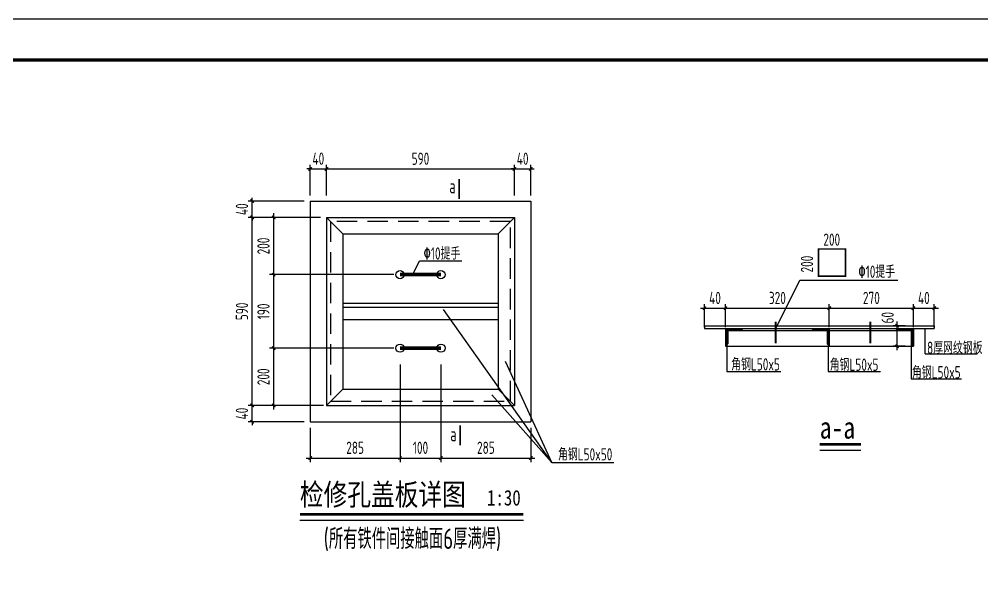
# Model space of a CAD drawing. Extents: x -502255 to 1362592, y -400300 to 332622.
# Drawn here: x 40880 to 64437, y -205387 to -191404 of the extents above; entities that cross this region are included whole.
import ezdxf

# ---------------------------------------------------------------- set-up
doc = ezdxf.new("R2010")
doc.units = 0
doc.header["$LTSCALE"] = 1000
doc.header["$MEASUREMENT"] = 0
doc.linetypes.add('DASHED', pattern=[0.75, 0.5, -0.25])
for name, color, linetype in [('DIM_SYMB', 3, 'Continuous'), ('ECA_TK', 7, 'Continuous'), ('PUB_DIM', 3, 'Continuous'), ('PUB_TEXT', 7, 'Continuous'), ('TEXT', 53, 'Continuous'), ('tk', 7, 'Continuous'), ('标注钢筋', 8, 'Continuous')]:
    doc.layers.add(name, color=color, linetype=linetype)
doc.styles.add('TSSD_Dimension', font='tssdeng.shx', dxfattribs={"width": 0.7, "bigfont": 'Tssdchn.shx'})
doc.styles.add('TSSD_Rein', font='tssdeng2.shx', dxfattribs={"width": 0.7, "bigfont": 'hztxt.shx'})
doc.styles.add('TSSD_REIN_T3', font='tssdeng2.shx', dxfattribs={"width": 0.7, "bigfont": 'hztxt.shx'})
doc.styles.add('TYDG_01', font='', dxfattribs={"width": 0.8})
doc.styles.get('TYDG_01').set_extended_font_data('SimSun')
doc.dimstyles.new('TSSD_30_100', dxfattribs={"dimtxt": 300, "dimasz": 80, "dimexe": 100, "dimexo": 150, "dimgap": 100, "dimtad": 1, "dimdec": 0, "dimlfac": 0.3, "dimzin": 0, "dimdsep": 46, "dimtxsty": 'TSSD_Dimension', "dimblk": 'ARCHTICK', "dimcen": 0, "dimdle": 100, "dimclrt": 7, "dimadec": 0, "dimazin": 0, "dimtfac": 1, "dimtdec": 0, "dimtix": 1, "dimtmove": 2, "dimatfit": 3, "dimfxl": 1, "dimtolj": 1, "dimtzin": 0, "dimarcsym": 0})

# ---------------------------------------------------------------- blocks, each defined once
blk = doc.blocks.new('_ArchTick')
at = {"color": 0, "linetype": 'ByBlock', "const_width": 0.4}
blk.add_lwpolyline([(-0.5, -0.5), (0.5, 0.5)], dxfattribs=at)
blk = doc.blocks.new('*D1496')
at = {"layer": 'Defpoints', "color": 0, "transparency": 16777216}
for p in [(62365, -198902), (62709, -198902), (62709, -199404)]:
    blk.add_point(p, dxfattribs=at)
at = {"layer": 'PUB_DIM', "color": 0, "lineweight": -2, "transparency": 16777216}
for p, q in [((62365, -199504), (62365, -198802)), ((62559, -198902), (62265, -198902)), ((62559, -199404), (62265, -199404))]:
    blk.add_line(p, q, dxfattribs=at)
at = {"layer": 'PUB_DIM', "color": 0, "lineweight": -2, "transparency": 16777216, "xscale": 80, "yscale": 80, "zscale": 80}
for p, rotation in [((62365, -198902), 90), ((62365, -199404), 270)]:
    blk.add_blockref('_ArchTick', p, dxfattribs=dict(at, rotation=rotation))
at = {"layer": 'PUB_DIM', "color": 7, "transparency": 16777216, "insert": (62135, -198707), "char_height": 300, "attachment_point": 5, "rotation": 90, "style": 'TSSD_Dimension'}
blk.add_mtext('\\A1;60', dxfattribs=at)
blk = doc.blocks.new('*D1497')
at = {"layer": 'Defpoints', "color": 0, "transparency": 16777216}
for p in [(58164, -198473), (57652, -199091), (58164, -199091)]:
    blk.add_point(p, dxfattribs=at)
at = {"layer": 'PUB_DIM', "color": 0, "lineweight": -2, "transparency": 16777216}
for p, q in [((57552, -198473), (58264, -198473)), ((57652, -198941), (57652, -198373)), ((58164, -198941), (58164, -198373))]:
    blk.add_line(p, q, dxfattribs=at)
at = {"layer": 'PUB_DIM', "color": 0, "lineweight": -2, "transparency": 16777216, "xscale": 80, "yscale": 80, "zscale": 80, "rotation": 180}
blk.add_blockref('_ArchTick', (57652, -198473), dxfattribs=at)
at = {"layer": 'PUB_DIM', "color": 0, "lineweight": -2, "transparency": 16777216, "xscale": 80, "yscale": 80, "zscale": 80}
blk.add_blockref('_ArchTick', (58164, -198473), dxfattribs=at)
at = {"layer": 'PUB_DIM', "color": 7, "transparency": 16777216, "insert": (57908, -198223), "char_height": 300, "attachment_point": 5, "style": 'TSSD_Dimension'}
blk.add_mtext('\\A1;40', dxfattribs=at)
blk = doc.blocks.new('*D1498')
at = {"layer": 'Defpoints', "color": 0, "transparency": 16777216}
for p in [(60706, -198473), (58164, -199091), (60706, -199091)]:
    blk.add_point(p, dxfattribs=at)
at = {"layer": 'PUB_DIM', "color": 0, "lineweight": -2, "transparency": 16777216}
for p, q in [((58064, -198473), (60806, -198473)), ((58164, -198941), (58164, -198373)), ((60706, -198941), (60706, -198373))]:
    blk.add_line(p, q, dxfattribs=at)
at = {"layer": 'PUB_DIM', "color": 0, "lineweight": -2, "transparency": 16777216, "xscale": 80, "yscale": 80, "zscale": 80, "rotation": 180}
blk.add_blockref('_ArchTick', (58164, -198473), dxfattribs=at)
at = {"layer": 'PUB_DIM', "color": 0, "lineweight": -2, "transparency": 16777216, "xscale": 80, "yscale": 80, "zscale": 80}
blk.add_blockref('_ArchTick', (60706, -198473), dxfattribs=at)
at = {"layer": 'PUB_DIM', "color": 7, "transparency": 16777216, "insert": (59435, -198223), "char_height": 300, "attachment_point": 5, "style": 'TSSD_Dimension'}
blk.add_mtext('\\A1;320', dxfattribs=at)
blk = doc.blocks.new('*D1499')
at = {"layer": 'Defpoints', "color": 0, "transparency": 16777216}
for p in [(62764, -198473), (60706, -199091), (62764, -199091)]:
    blk.add_point(p, dxfattribs=at)
at = {"layer": 'PUB_DIM', "color": 0, "lineweight": -2, "transparency": 16777216}
for p, q in [((60606, -198473), (62864, -198473)), ((60706, -198941), (60706, -198373)), ((62764, -198941), (62764, -198373))]:
    blk.add_line(p, q, dxfattribs=at)
at = {"layer": 'PUB_DIM', "color": 0, "lineweight": -2, "transparency": 16777216, "xscale": 80, "yscale": 80, "zscale": 80, "rotation": 180}
blk.add_blockref('_ArchTick', (60706, -198473), dxfattribs=at)
at = {"layer": 'PUB_DIM', "color": 0, "lineweight": -2, "transparency": 16777216, "xscale": 80, "yscale": 80, "zscale": 80}
blk.add_blockref('_ArchTick', (62764, -198473), dxfattribs=at)
at = {"layer": 'PUB_DIM', "color": 7, "transparency": 16777216, "insert": (61735, -198223), "char_height": 300, "attachment_point": 5, "style": 'TSSD_Dimension'}
blk.add_mtext('\\A1;270', dxfattribs=at)
blk = doc.blocks.new('*D1500')
at = {"layer": 'Defpoints', "color": 0, "transparency": 16777216}
for p in [(63276, -198473), (62764, -199091), (63276, -199091)]:
    blk.add_point(p, dxfattribs=at)
at = {"layer": 'PUB_DIM', "color": 0, "lineweight": -2, "transparency": 16777216}
for p, q in [((62664, -198473), (63376, -198473)), ((62764, -198941), (62764, -198373)), ((63276, -198941), (63276, -198373))]:
    blk.add_line(p, q, dxfattribs=at)
at = {"layer": 'PUB_DIM', "color": 0, "lineweight": -2, "transparency": 16777216, "xscale": 80, "yscale": 80, "zscale": 80, "rotation": 180}
blk.add_blockref('_ArchTick', (62764, -198473), dxfattribs=at)
at = {"layer": 'PUB_DIM', "color": 0, "lineweight": -2, "transparency": 16777216, "xscale": 80, "yscale": 80, "zscale": 80}
blk.add_blockref('_ArchTick', (63276, -198473), dxfattribs=at)
at = {"layer": 'PUB_DIM', "color": 7, "transparency": 16777216, "insert": (63020, -198223), "char_height": 300, "attachment_point": 5, "style": 'TSSD_Dimension'}
blk.add_mtext('\\A1;40', dxfattribs=at)
blk = doc.blocks.new('*D1501')
at = {"layer": 'Defpoints', "color": 0, "transparency": 16777216}
for p in [(46580, -195852), (48000, -195852), (48000, -196252)]:
    blk.add_point(p, dxfattribs=at)
at = {"layer": 'PUB_DIM', "color": 0, "lineweight": -2, "transparency": 16777216}
for p, q in [((47850, -195852), (46480, -195852)), ((46580, -195852), (46580, -195772)), ((46580, -196252), (46580, -195852)), ((47850, -196252), (46480, -196252)), ((46580, -196252), (46580, -196332))]:
    blk.add_line(p, q, dxfattribs=at)
at = {"layer": 'PUB_DIM', "color": 0, "lineweight": -2, "transparency": 16777216, "xscale": 80, "yscale": 80, "zscale": 80}
for p, rotation in [((46580, -195852), 270), ((46580, -196252), 90)]:
    blk.add_blockref('_ArchTick', p, dxfattribs=dict(at, rotation=rotation))
at = {"layer": 'PUB_DIM', "color": 7, "transparency": 16777216, "insert": (46330, -196052), "char_height": 300, "attachment_point": 5, "rotation": 90, "style": 'TSSD_Dimension'}
blk.add_mtext('\\A1;40', dxfattribs=at)
blk = doc.blocks.new('*D1502')
at = {"layer": 'Defpoints', "color": 0, "transparency": 16777216}
for p in [(46580, -196252), (48000, -196252), (48000, -200852)]:
    blk.add_point(p, dxfattribs=at)
at = {"layer": 'PUB_DIM', "color": 0, "lineweight": -2, "transparency": 16777216}
for p, q in [((46580, -200952), (46580, -196152)), ((47850, -196252), (46480, -196252)), ((47850, -200852), (46480, -200852))]:
    blk.add_line(p, q, dxfattribs=at)
at = {"layer": 'PUB_DIM', "color": 0, "lineweight": -2, "transparency": 16777216, "xscale": 80, "yscale": 80, "zscale": 80}
for p, rotation in [((46580, -196252), 90), ((46580, -200852), 270)]:
    blk.add_blockref('_ArchTick', p, dxfattribs=dict(at, rotation=rotation))
at = {"layer": 'PUB_DIM', "color": 7, "transparency": 16777216, "insert": (46330, -198552), "char_height": 300, "attachment_point": 5, "rotation": 90, "style": 'TSSD_Dimension'}
blk.add_mtext('\\A1;590', dxfattribs=at)
blk = doc.blocks.new('*D1503')
at = {"layer": 'Defpoints', "color": 0, "transparency": 16777216}
for p in [(46580, -200852), (48000, -200852), (48000, -201252)]:
    blk.add_point(p, dxfattribs=at)
at = {"layer": 'PUB_DIM', "color": 0, "lineweight": -2, "transparency": 16777216}
for p, q in [((47850, -200852), (46480, -200852)), ((46580, -200852), (46580, -200772)), ((46580, -201252), (46580, -200852)), ((47850, -201252), (46480, -201252)), ((46580, -201252), (46580, -201332))]:
    blk.add_line(p, q, dxfattribs=at)
at = {"layer": 'PUB_DIM', "color": 0, "lineweight": -2, "transparency": 16777216, "xscale": 80, "yscale": 80, "zscale": 80}
for p, rotation in [((46580, -200852), 270), ((46580, -201252), 90)]:
    blk.add_blockref('_ArchTick', p, dxfattribs=dict(at, rotation=rotation))
at = {"layer": 'PUB_DIM', "color": 7, "transparency": 16777216, "insert": (46330, -201052), "char_height": 300, "attachment_point": 5, "rotation": 90, "style": 'TSSD_Dimension'}
blk.add_mtext('\\A1;40', dxfattribs=at)
blk = doc.blocks.new('*D1504')
at = {"layer": 'Defpoints', "color": 0, "transparency": 16777216}
for p in [(47107, -199452), (48479, -199452), (48479, -200852)]:
    blk.add_point(p, dxfattribs=at)
at = {"layer": 'PUB_DIM', "color": 0, "lineweight": -2, "transparency": 16777216}
for p, q in [((48329, -199452), (47007, -199452)), ((47107, -200952), (47107, -199352)), ((48329, -200852), (47007, -200852))]:
    blk.add_line(p, q, dxfattribs=at)
at = {"layer": 'PUB_DIM', "color": 0, "lineweight": -2, "transparency": 16777216, "xscale": 80, "yscale": 80, "zscale": 80}
for p, rotation in [((47107, -199452), 90), ((47107, -200852), 270)]:
    blk.add_blockref('_ArchTick', p, dxfattribs=dict(at, rotation=rotation))
at = {"layer": 'PUB_DIM', "color": 7, "transparency": 16777216, "insert": (46857, -200152), "char_height": 300, "attachment_point": 5, "rotation": 90, "style": 'TSSD_Dimension'}
blk.add_mtext('\\A1;200', dxfattribs=at)
blk = doc.blocks.new('*D1505')
at = {"layer": 'Defpoints', "color": 0, "transparency": 16777216}
for p in [(47107, -196252), (48400, -196252), (48400, -197652)]:
    blk.add_point(p, dxfattribs=at)
at = {"layer": 'PUB_DIM', "color": 0, "lineweight": -2, "transparency": 16777216}
for p, q in [((47107, -197752), (47107, -196152)), ((48250, -196252), (47007, -196252)), ((48250, -197652), (47007, -197652))]:
    blk.add_line(p, q, dxfattribs=at)
at = {"layer": 'PUB_DIM', "color": 0, "lineweight": -2, "transparency": 16777216, "xscale": 80, "yscale": 80, "zscale": 80}
for p, rotation in [((47107, -196252), 90), ((47107, -197652), 270)]:
    blk.add_blockref('_ArchTick', p, dxfattribs=dict(at, rotation=rotation))
at = {"layer": 'PUB_DIM', "color": 7, "transparency": 16777216, "insert": (46857, -196952), "char_height": 300, "attachment_point": 5, "rotation": 90, "style": 'TSSD_Dimension'}
blk.add_mtext('\\A1;200', dxfattribs=at)
blk = doc.blocks.new('*D1506')
at = {"layer": 'Defpoints', "color": 0, "transparency": 16777216}
for p in [(47107, -197652), (50200, -197652), (50200, -199452)]:
    blk.add_point(p, dxfattribs=at)
at = {"layer": 'PUB_DIM', "color": 0, "lineweight": -2, "transparency": 16777216}
for p, q in [((47107, -199552), (47107, -197552)), ((50050, -197652), (47007, -197652)), ((50050, -199452), (47007, -199452))]:
    blk.add_line(p, q, dxfattribs=at)
at = {"layer": 'PUB_DIM', "color": 0, "lineweight": -2, "transparency": 16777216, "xscale": 80, "yscale": 80, "zscale": 80}
for p, rotation in [((47107, -197652), 90), ((47107, -199452), 270)]:
    blk.add_blockref('_ArchTick', p, dxfattribs=dict(at, rotation=rotation))
at = {"layer": 'PUB_DIM', "color": 7, "transparency": 16777216, "insert": (46857, -198552), "char_height": 300, "attachment_point": 5, "rotation": 90, "style": 'TSSD_Dimension'}
blk.add_mtext('\\A1;190', dxfattribs=at)
blk = doc.blocks.new('*D1507')
at = {"layer": 'Defpoints', "color": 0, "transparency": 16777216}
for p in [(51200, -201252), (53400, -201252), (53400, -202139)]:
    blk.add_point(p, dxfattribs=at)
at = {"layer": 'PUB_DIM', "color": 0, "lineweight": -2, "transparency": 16777216}
for p, q in [((51200, -201402), (51200, -202239)), ((53400, -201402), (53400, -202239)), ((51100, -202139), (53500, -202139))]:
    blk.add_line(p, q, dxfattribs=at)
at = {"layer": 'PUB_DIM', "color": 0, "lineweight": -2, "transparency": 16777216, "xscale": 80, "yscale": 80, "zscale": 80, "rotation": 180}
blk.add_blockref('_ArchTick', (51200, -202139), dxfattribs=at)
at = {"layer": 'PUB_DIM', "color": 0, "lineweight": -2, "transparency": 16777216, "xscale": 80, "yscale": 80, "zscale": 80}
blk.add_blockref('_ArchTick', (53400, -202139), dxfattribs=at)
at = {"layer": 'PUB_DIM', "color": 7, "transparency": 16777216, "insert": (52300, -201889), "char_height": 300, "attachment_point": 5, "style": 'TSSD_Dimension'}
blk.add_mtext('\\A1;285', dxfattribs=at)
blk = doc.blocks.new('*D1508')
at = {"layer": 'Defpoints', "color": 0, "transparency": 16777216}
for p in [(48000, -201252), (50200, -201252), (50200, -202139)]:
    blk.add_point(p, dxfattribs=at)
at = {"layer": 'PUB_DIM', "color": 0, "lineweight": -2, "transparency": 16777216}
for p, q in [((48000, -201402), (48000, -202239)), ((50200, -201402), (50200, -202239)), ((47900, -202139), (50300, -202139))]:
    blk.add_line(p, q, dxfattribs=at)
at = {"layer": 'PUB_DIM', "color": 0, "lineweight": -2, "transparency": 16777216, "xscale": 80, "yscale": 80, "zscale": 80, "rotation": 180}
blk.add_blockref('_ArchTick', (48000, -202139), dxfattribs=at)
at = {"layer": 'PUB_DIM', "color": 0, "lineweight": -2, "transparency": 16777216, "xscale": 80, "yscale": 80, "zscale": 80}
blk.add_blockref('_ArchTick', (50200, -202139), dxfattribs=at)
at = {"layer": 'PUB_DIM', "color": 7, "transparency": 16777216, "insert": (49100, -201889), "char_height": 300, "attachment_point": 5, "style": 'TSSD_Dimension'}
blk.add_mtext('\\A1;285', dxfattribs=at)
blk = doc.blocks.new('*D1509')
at = {"layer": 'Defpoints', "color": 0, "transparency": 16777216}
for p in [(50200, -199702), (51200, -199702), (51200, -202139)]:
    blk.add_point(p, dxfattribs=at)
at = {"layer": 'PUB_DIM', "color": 0, "lineweight": -2, "transparency": 16777216}
for p, q in [((50200, -199852), (50200, -202239)), ((51200, -199852), (51200, -202239)), ((50100, -202139), (51300, -202139))]:
    blk.add_line(p, q, dxfattribs=at)
at = {"layer": 'PUB_DIM', "color": 0, "lineweight": -2, "transparency": 16777216, "xscale": 80, "yscale": 80, "zscale": 80, "rotation": 180}
blk.add_blockref('_ArchTick', (50200, -202139), dxfattribs=at)
at = {"layer": 'PUB_DIM', "color": 0, "lineweight": -2, "transparency": 16777216, "xscale": 80, "yscale": 80, "zscale": 80}
blk.add_blockref('_ArchTick', (51200, -202139), dxfattribs=at)
at = {"layer": 'PUB_DIM', "color": 7, "transparency": 16777216, "insert": (50700, -201889), "char_height": 300, "attachment_point": 5, "style": 'TSSD_Dimension'}
blk.add_mtext('\\A1;100', dxfattribs=at)
blk = doc.blocks.new('*D1510')
at = {"layer": 'Defpoints', "color": 0, "transparency": 16777216}
for p in [(48400, -195066), (48000, -195866), (48400, -195866)]:
    blk.add_point(p, dxfattribs=at)
at = {"layer": 'PUB_DIM', "color": 0, "lineweight": -2, "transparency": 16777216}
for p, q in [((48000, -195716), (48000, -194966)), ((48400, -195716), (48400, -194966)), ((48000, -195066), (47920, -195066)), ((48000, -195066), (48400, -195066)), ((48400, -195066), (48480, -195066))]:
    blk.add_line(p, q, dxfattribs=at)
at = {"layer": 'PUB_DIM', "color": 0, "lineweight": -2, "transparency": 16777216, "xscale": 80, "yscale": 80, "zscale": 80}
blk.add_blockref('_ArchTick', (48000, -195066), dxfattribs=at)
at = {"layer": 'PUB_DIM', "color": 0, "lineweight": -2, "transparency": 16777216, "xscale": 80, "yscale": 80, "zscale": 80, "rotation": 180}
blk.add_blockref('_ArchTick', (48400, -195066), dxfattribs=at)
at = {"layer": 'PUB_DIM', "color": 7, "transparency": 16777216, "insert": (48200, -194816), "char_height": 300, "attachment_point": 5, "style": 'TSSD_Dimension'}
blk.add_mtext('\\A1;40', dxfattribs=at)
blk = doc.blocks.new('*D1511')
at = {"layer": 'Defpoints', "color": 0, "transparency": 16777216}
for p in [(53000, -195066), (48400, -195866), (53000, -195866)]:
    blk.add_point(p, dxfattribs=at)
at = {"layer": 'PUB_DIM', "color": 0, "lineweight": -2, "transparency": 16777216}
for p, q in [((48400, -195716), (48400, -194966)), ((53000, -195716), (53000, -194966)), ((48300, -195066), (53100, -195066))]:
    blk.add_line(p, q, dxfattribs=at)
at = {"layer": 'PUB_DIM', "color": 0, "lineweight": -2, "transparency": 16777216, "xscale": 80, "yscale": 80, "zscale": 80, "rotation": 180}
blk.add_blockref('_ArchTick', (48400, -195066), dxfattribs=at)
at = {"layer": 'PUB_DIM', "color": 0, "lineweight": -2, "transparency": 16777216, "xscale": 80, "yscale": 80, "zscale": 80}
blk.add_blockref('_ArchTick', (53000, -195066), dxfattribs=at)
at = {"layer": 'PUB_DIM', "color": 7, "transparency": 16777216, "insert": (50700, -194816), "char_height": 300, "attachment_point": 5, "style": 'TSSD_Dimension'}
blk.add_mtext('\\A1;590', dxfattribs=at)
blk = doc.blocks.new('*D1512')
at = {"layer": 'Defpoints', "color": 0, "transparency": 16777216}
for p in [(53400, -195066), (53000, -195866), (53400, -195866)]:
    blk.add_point(p, dxfattribs=at)
at = {"layer": 'PUB_DIM', "color": 0, "lineweight": -2, "transparency": 16777216}
for p, q in [((53000, -195716), (53000, -194966)), ((53400, -195716), (53400, -194966)), ((53000, -195066), (52920, -195066)), ((53000, -195066), (53400, -195066)), ((53400, -195066), (53480, -195066))]:
    blk.add_line(p, q, dxfattribs=at)
at = {"layer": 'PUB_DIM', "color": 0, "lineweight": -2, "transparency": 16777216, "xscale": 80, "yscale": 80, "zscale": 80}
blk.add_blockref('_ArchTick', (53000, -195066), dxfattribs=at)
at = {"layer": 'PUB_DIM', "color": 0, "lineweight": -2, "transparency": 16777216, "xscale": 80, "yscale": 80, "zscale": 80, "rotation": 180}
blk.add_blockref('_ArchTick', (53400, -195066), dxfattribs=at)
at = {"layer": 'PUB_DIM', "color": 7, "transparency": 16777216, "insert": (53200, -194816), "char_height": 300, "attachment_point": 5, "style": 'TSSD_Dimension'}
blk.add_mtext('\\A1;40', dxfattribs=at)
blk = doc.blocks.new('10B_A1')
at = {"layer": 'ECA_TK'}
blk.add_lwpolyline([(0, 0), (841, 0), (841, 594), (0, 594)], close=True, dxfattribs=at)
at = {"layer": 'ECA_TK', "const_width": 0.8}
blk.add_lwpolyline([(831, 10), (831, 584), (18, 584), (18, 10)], close=True, dxfattribs=at)

msp = doc.modelspace()

# ---------------------------------------------------------------- hatches: boundary and pattern name
at = {"lineweight": 13}
h = msp.add_hatch(dxfattribs=at)
h.set_pattern_fill('ANSI32', color=256, scale=64, style=0)
h.set_pattern_definition([(45, (-137756.31, -147325.182), (-16.9705627, 16.9705627), []), (45, (-137744.996, -147325.182), (-16.9705627, 16.9705627), [])])
h.paths.add_polyline_path([(58231.4, -199018.5), (58549.2, -199018.5), (58601.4, -198966.4), (58164, -198966.4), (58164, -199403.8), (58218.6, -199349.1), (58218.6, -199031.3, -0.4142136)])
h = msp.add_hatch(dxfattribs=at)
h.set_pattern_fill('ANSI32', color=256, scale=64, style=0)
h.set_pattern_definition([(135, (259788.728, -147325.182), (16.9705627, 16.9705627), []), (135, (259777.414, -147325.182), (16.9705627, 16.9705627), [])])
h.paths.add_polyline_path([(60651.1, -199031.3, 0.4142136), (60638.3, -199018.5), (60540.5, -199018.5), (60540.5, -198966.4), (60705.7, -198966.4), (60705.7, -199403.8), (60651.1, -199349.1)])
h.paths.add_polyline_path([(60540.5, -198966.4), (60540.5, -199018.5), (60320.5, -199018.5), (60268.3, -198966.4)])
h = msp.add_hatch(dxfattribs=at)
h.set_pattern_fill('ANSI32', color=256, scale=64, style=0)
h.set_pattern_definition([(45, (-139812.31, -147325.182), (-16.9705627, 16.9705627), []), (45, (-139800.996, -147325.182), (-16.9705627, 16.9705627), [])])
h.paths.add_polyline_path([(62326.6, -198966.4), (62378.8, -199018.5), (62696.5, -199018.5, -0.414213), (62709.3, -199031.3), (62709.3, -199031.3), (62709.3, -199349.1), (62764, -199403.8), (62764, -198966.4)])

# ---------------------------------------------------------------- linework, layer by layer
for p, q in [((48000.2, -195851.5), (53400.2, -195851.5)), ((48000.2, -195851.5), (48000.2, -201251.5)), ((53400.2, -195851.5), (53400.2, -201251.5)), ((48400.2, -196251.5), (53000.2, -196251.5)), ((48400.2, -196251.5), (48400.2, -200851.5)), ((48800.2, -196651.5), (48400.2, -196251.5)), ((52600.2, -196651.5), (53000.2, -196251.5)), ((53000.2, -196251.5), (53000.2, -200851.5)), ((48800.2, -196651.5), (52600.2, -196651.5)), ((48800.2, -196651.5), (48800.2, -200451.5)), ((52600.2, -196651.5), (52600.2, -200451.5)), ((50515.1, -197651.5), (50677.8, -197315.5)), ((50677.8, -197315.5), (51715.5, -197315.9)), ((48800.2, -198351.5), (52600.2, -198351.5)), ((48800.2, -198751.5), (52600.2, -198751.5)), ((57652, -198902.4), (63276, -198902.4)), ((57652, -198902.4), (57652, -198966.4)), ((57652, -198966.4), (63276, -198966.4)), ((58164, -198966.4), (58164, -199403.8)), ((58218.6, -199031.3), (58218.6, -199349.1)), ((58231.4, -199018.5), (60638.3, -199018.5)), ((58601.4, -198966.4), (58549.2, -199018.5)), ((60268.3, -198966.4), (60320.5, -199018.5)), ((60651.1, -199031.3), (60651.1, -199349.1)), ((60705.7, -198966.4), (60705.7, -199403.8)), ((60705.7, -199018.5), (62696.5, -199018.5)), ((62325.9, -198966.4), (62378.1, -199018.5)), ((62709.3, -199031.3), (62709.3, -199349.1)), ((62764, -198966.4), (62764, -199403.8)), ((63276, -198902.4), (63276, -198966.4)), ((58218.6, -199349.1), (58164, -199403.8)), ((58164, -199403.8), (62764, -199403.8)), ((60651.1, -199349.1), (60705.7, -199403.8)), ((62709.3, -199349.1), (62764, -199403.8)), ((48800.2, -200451.5), (48400.2, -200851.5)), ((48800.2, -200451.5), (52600.2, -200451.5)), ((52600.2, -200451.5), (53000.2, -200851.5)), ((48400.2, -200851.5), (53000.2, -200851.5)), ((48000.2, -201251.5), (53400.2, -201251.5))]:
    msp.add_line(p, q)
at = {"linetype": 'DASHED', "ltscale": 10}
msp.add_line((48800.2, -198451.5), (52600.2, -198451.5), dxfattribs=at)
for points, const_width in [([(51647.8, -195803.7), (51647.8, -195310.1)], 36), ([(50200.2, -197651.5), (51200.2, -197651.5)], 90), ([(50200.2, -199451.5), (51200.2, -199451.5)], 90), ([(51669.9, -201830.9), (51669.9, -201337.3)], 36)]:
    msp.add_lwpolyline(points, dxfattribs=dict(const_width=const_width))
at = {"linetype": 'DASHED'}
msp.add_lwpolyline([(48500.2, -196351.5), (48500.2, -200751.5), (52900.2, -200751.5), (52900.2, -196351.5)], close=True, dxfattribs=at)
at = {"const_width": 40}
msp.add_lwpolyline([(60438.2, -197025), (61104.2, -197025), (61104.2, -197691), (60438.2, -197691)], close=True, dxfattribs=at)
at = {"const_width": 45, "elevation": 0}
for points in [[(59391, -199336.6), (59391, -198807.3)], [(61710.7, -199336.6), (61710.7, -198807.3)]]:
    msp.add_lwpolyline(points, dxfattribs=at)
for centre in [(50200.2, -197651.5), (51200.2, -197651.5), (50200.2, -199451.5), (51200.2, -199451.5)]:
    msp.add_circle(centre, 100)
for centre, start, end in [((58231.4, -199031.3), 90, 180), ((60638.3, -199031.3), 0, 90), ((62696.5, -199031.3), 0, 90), ((62696.5, -199031.3), 0, 90)]:
    msp.add_arc(centre, 12.8, start, end)
at = {"layer": 'DIM_SYMB', "const_width": 70}
for points in [[(60471.2, -201803.4), (61480.7, -201803.4)], [(47748.8, -203518.2), (53220.7, -203518.2)]]:
    msp.add_lwpolyline(points, dxfattribs=at)
at = {"layer": 'DIM_SYMB'}
for points in [[(60471.2, -201943.4), (61480.7, -201943.4)], [(47748.8, -203658.2), (53220.7, -203658.2)]]:
    msp.add_lwpolyline(points, dxfattribs=at)
at = {"layer": 'TEXT'}
for p, q in [((59407.6, -198950.6), (59987.2, -197787.3)), ((59987.2, -197787.3), (62379.7, -197787.3)), ((53912.3, -202248.1), (51263.4, -198504.6)), ((58194.7, -199237.6), (58194.7, -200024.2)), ((60675.8, -199237.6), (60675.8, -200024.2)), ((62709.3, -199237.6), (62709.3, -200201.2)), ((63054.4, -199591.2), (64321.4, -199591.2)), ((53912.3, -202248.1), (52779.4, -199777.9)), ((58194.7, -200024.2), (59517.9, -200024.2)), ((60675.8, -200024.2), (61962.4, -200024.2)), ((62709.3, -200201.2), (63942.6, -200201.2)), ((52448.6, -200595.5), (53912.3, -202248.1)), ((53912.3, -202248.1), (55435.1, -202248.1))]:
    msp.add_line(p, q, dxfattribs=at)
at = {"layer": 'TEXT', "ltscale": 4}
msp.add_line((63054.4, -199591.2), (63054.4, -198966.4), dxfattribs=at)

# ---------------------------------------------------------------- block references
at = {"layer": 'tk', "xscale": 100, "yscale": 100, "zscale": 100}
msp.add_blockref('10B_A1', (-7616, -250804), dxfattribs=at)

# ---------------------------------------------------------------- texts
at = {"style": 'TSSD_Rein', "width": 0.65}
for p in [(51406.1, -195663.6), (51428.2, -201729.7)]:
    msp.add_text('a', height=350, dxfattribs=at).set_placement(p)
at = {"layer": 'PUB_TEXT', "style": 'TYDG_01', "width": 0.8}
for s, height, p in [('a-a', 531.65, (60471.2, -201663.4)), ('检修孔盖板详图', 531.65, (47748.8, -203298.4)), ('1:30', 379.75, (52327.5, -203301.4))]:
    msp.add_text(s, height=height, dxfattribs=at).set_placement(p)
at = {"layer": '标注钢筋', "color": 0, "width": 0.7}
for s, height, style, p in [('200', 300, 'TSSD_REIN_T3', (60559.7, -196947.3)), ('\x8210提手', 300, 'TSSD_REIN_T3', (50774.3, -197285.5)), ('\x8210提手', 300, 'TSSD_REIN_T3', (61416.1, -197731.8)), ('8厚网纹钢板', 300, 'TSSD_REIN_T3', (63098.1, -199593.1)), ('角钢L50x5', 300, 'TSSD_REIN_T3', (58304.4, -199998.3)), ('角钢L50x5', 300, 'TSSD_REIN_T3', (60716.2, -200006.9)), ('角钢L50x5', 300, 'TSSD_REIN_T3', (62728.5, -200192)), ('角钢L50x50', 300, 'TSSD_REIN_T3', (54065.4, -202200.1)), ('(所有铁件间接触面6厚满焊)', 500, 'TSSD_Rein', (48332.5, -204365))]:
    msp.add_text(s, height=height, dxfattribs=dict(at, style=style)).set_placement(p)
at = {"layer": '标注钢筋', "color": 0, "style": 'TSSD_REIN_T3', "width": 0.7}
msp.add_text('200', height=300, rotation=90, dxfattribs=at).set_placement((60309.8, -197600.2))

# ---------------------------------------------------------------- dimensions: what is measured, and where the dimension line sits
at = {"layer": 'PUB_DIM'}
for p1, p2, distance, text, picture, middle in [((48000.2, -195865.6), (48400.2, -195865.6), 800, '40', '*D1510', (48200.2, -194815.6)), ((48400.2, -195865.6), (53000.2, -195865.6), 800, '590', '*D1511', (50700.2, -194815.6)), ((53000.2, -195865.6), (53400.2, -195865.6), 800, '40', '*D1512', (53200.2, -194815.6)), ((48000.2, -196251.5), (48000.2, -195851.5), 1420.3, '40', '*D1501', (46329.9, -196051.5)), ((48000.2, -200851.5), (48000.2, -196251.5), 1420.3, '590', '*D1502', (46329.9, -198551.5)), ((48400.2, -197651.5), (48400.2, -196251.5), 1292.8, '200', '*D1505', (46857.4, -196951.5)), ((50200.2, -199451.5), (50200.2, -197651.5), 3092.8, '190', '*D1506', (46857.4, -198551.5)), ((57652, -199091.1), (58164, -199091.1), 617.8, '40', '*D1497', (57908, -198223.4)), ((58164, -199091.1), (60705.7, -199091.1), 617.8, '320', '*D1498', (59434.9, -198223.4)), ((60705.7, -199091.1), (62764, -199091.1), 617.8, '270', '*D1499', (61734.9, -198223.4)), ((62764, -199091.1), (63276, -199091.1), 617.8, '40', '*D1500', (63020, -198223.4)), ((48478.8, -200851.5), (48478.8, -199451.5), 1371.4, '200', '*D1504', (46857.4, -200151.5)), ((50200.2, -199701.5), (51200.2, -199701.5), -2437.6, '100', '*D1509', (50700.2, -201889.1)), ((48000.2, -201251.5), (48000.2, -200851.5), 1420.3, '40', '*D1503', (46329.9, -201051.5)), ((48000.2, -201251.5), (50200.2, -201251.5), -887.6, '285', '*D1508', (49100.2, -201889.1)), ((51200.2, -201251.5), (53400.2, -201251.5), -887.6, '285', '*D1507', (52300.2, -201889.1))]:
    dim = msp.add_aligned_dim(p1=p1, p2=p2, distance=distance, text=text, dimstyle='TSSD_30_100', dxfattribs=at)
    dim.commit()
    dim.dimension.update_dxf_attribs({"geometry": picture, "text_midpoint": middle})
dim = msp.add_linear_dim(base=(62365, -198902.4), p1=(62709.3, -199403.8), p2=(62709.3, -198902.4), angle=90, text='60', dimstyle='TSSD_30_100', dxfattribs=at)
dim.commit()
dim.dimension.update_dxf_attribs({"geometry": '*D1496', "text_midpoint": (62135, -198706.6), "dimtype": 160})

doc.saveas('drawing.dxf')
